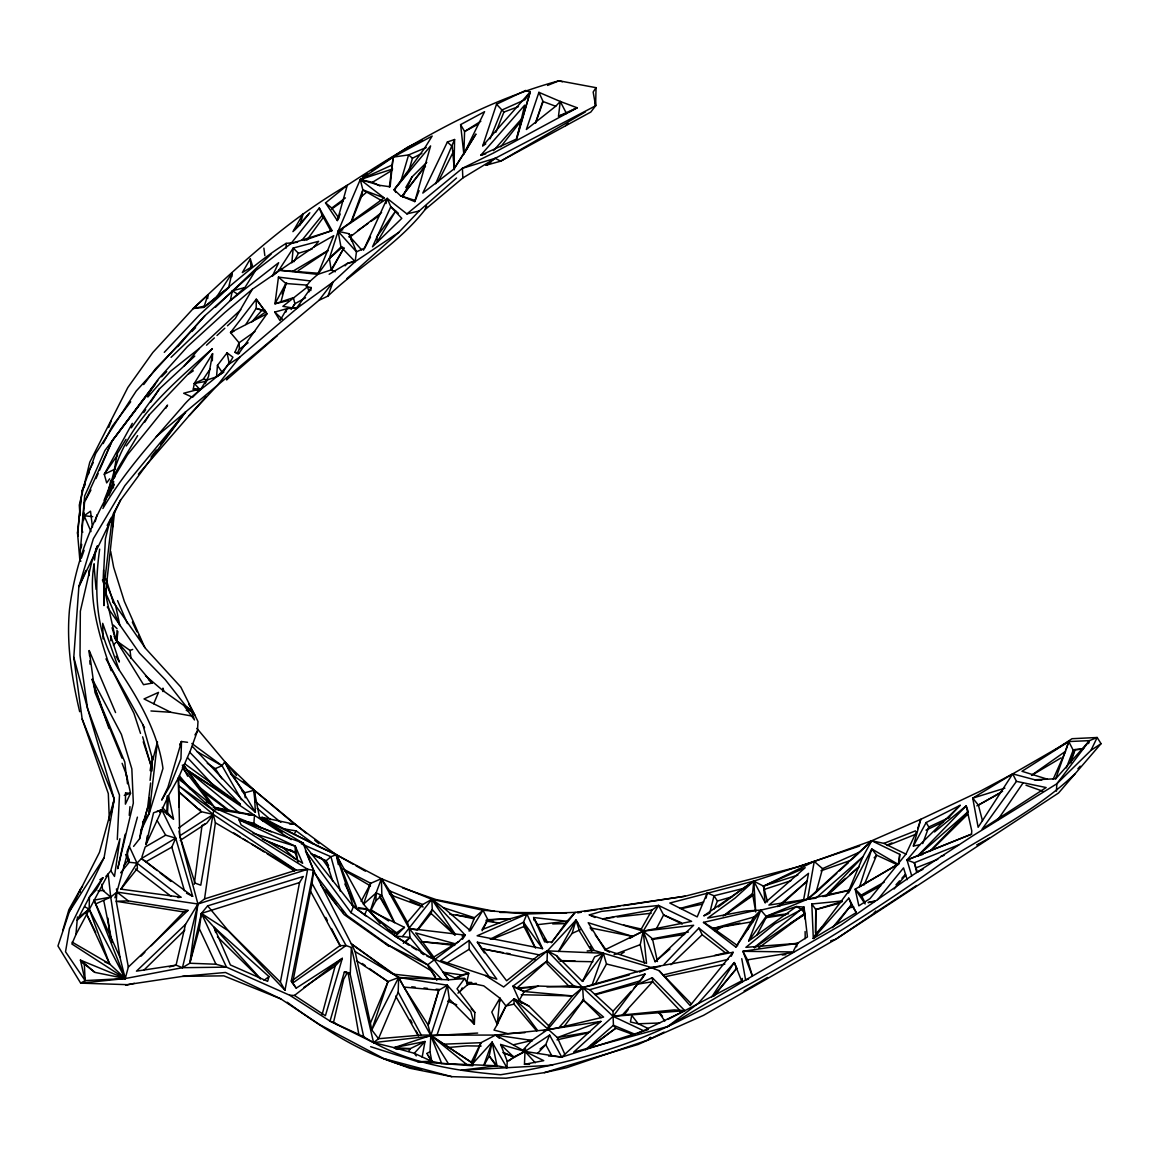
<?xml version="1.0" encoding="UTF-8"?>
<svg xmlns="http://www.w3.org/2000/svg" width="1159" height="1159" viewBox="0 0 1159 1159"><rect width="100%" height="100%" fill="white"/><g stroke="black" fill="none" stroke-linecap="round" stroke-linejoin="round"><path stroke-width="1.5" d="M811.793 903.991L813.314 938.457L815.748 933.98L815.806 909.482L811.793 903.991L842.129 900.949M162.941 691.532L162.955 688.142L163.868 691.372M152.785 756.523L150.076 780.398M231.901 276.624L231.93 273.22L216.994 296.429L203.868 307.367L193.292 308.497L152.785 352.524L127.838 387.497L89.779 462.195L79.29 505.078L79.971 515.697M536.646 1030.902L514.031 1004.143L514.06 998.812L529.026 1006.157L548.642 1025.729L547.512 1029.685L531.88 1040.434L522.492 1050.518L525.65 1049.054M577.906 923.115L575.98 920.145L547.396 950.873L546.961 963.665L569.243 986.526M178.935 807.012L178.399 777.979L190.409 750.597L197.45 730.967L197.986 721.506L180.804 687.041L145.715 648.605L112.829 601.55M297.168 859.196L295.212 852.618L295.299 846.186L238.971 819.732L241.101 824.875L302.658 863.296L295.299 846.186L253.111 833.263M112.409 515.972L104.296 584.759L103.977 605.606L103.571 570.011M112.988 526.621L113.147 516.074M166.91 813.864L167.171 796.001M815.443 932.763L815.806 909.482L842.376 901.572M121.738 648.461L116.813 641.086L117.016 630.424M454.589 139.515L453.98 168.968L422.818 193.075L447.388 141.977L454.589 139.515L435.654 183.759M88.968 575.617L89.069 570.373M371.213 909.685L375.951 900.659L376.124 892.937L381.398 878.71L336.182 854.69L259.558 817.674L254.183 790.221L224.687 761.898L222.035 765.737L215.284 768.605L207.302 763.303M595.089 98.964L595.596 105.802L495.241 158.29L486.128 165.215L500.63 161.188L590.815 112.061L595.596 105.802L596.059 87.678L559.015 80.782C482.448 101.384 413.183 142.224 347.265 185.266C290.011 218.414 241.101 263.238 193.292 308.497L203.897 306.28M151.945 770.967L152.409 756.769M179.906 744.6L181.499 741.528L180.949 758.725L170.228 785.512L161.709 800.101L167.91 787.309L181.499 741.528L187.526 742.311M456.53 178.008L419.138 210.996L398.783 232.365L355.147 261.615L332.952 282.159L319.073 300.253L185.541 412.01L124.795 485.722L93.343 538.732L78.87 586.686L73.785 657.327L87.519 708.294L114.248 799.116L99.471 852.343L69.395 911.597L57.95 945.99L80.681 983.136L125.215 978.544L182.441 967.693L189.815 963.245L215.951 964.23L226.483 967.142L289.736 995.262L330.025 1021.108L373.575 1042.636L378.486 1038.71L398.174 992.205L398.667 977.472L351.307 943.817L313.625 870.337L305.454 850.88L350.96 912.655L427.642 964.824L441.869 979.456L392.829 974.111M212.314 360.753L212.561 353.625L194.306 383.441L193.249 389.236L197.725 389.946M756.957 934.922L766.113 917.653L766.157 916.349L760.811 910.119L745.788 910.96L707.642 918.102L734.951 898.196L753.799 881.13L814.241 861.427L871.727 840.753L920.797 819.283L980.282 791.177L1012.705 773.879L1068.757 741.557L1089.489 740.63L1097.167 737.501L1101.05 743.658L1058.573 792.988L835.798 939.254L703.527 1015.342L638.029 1044.491L544.324 1072.654L506.005 1078.218L451.793 1076.653L409.649 1068.207L383.803 1058.587L319.942 1024.788L280.811 998.884L225.483 972.473L182.716 976.342L127.128 984.657L80.681 983.136L85.143 980.601L125.215 978.544L128.33 967.084L116.248 901.282L116.885 892.068L137.414 817.138M83.767 519.956L84.028 512.915M84.23 507.642L84.419 502.369L90.938 489.967M207.722 298.5L207.867 294.994L193.292 308.497M529.576 1064.208L524.462 1064.339L524.984 1051.43L549.598 1035.088L561.724 1057.109L648.2 1029.583M292.184 980.63L339.978 945.672L346.063 945.541L351.365 947.482L350.235 974.4L363.694 1036.74C404.723 1062.6 453.097 1070.771 500.659 1074.741C557.986 1065.527 614.835 1051.025 667.656 1026.57C763.723 979.934 855.458 924.65 942.426 862.731C987.381 834.306 1036.624 810.59 1075.262 773.589M457.935 993.176L467.845 984.411L464.629 978.515L457.037 988.786L474.842 1012.415L474.35 1024.237L449.33 999.13L447.345 985.222L398.667 977.472L355.161 951.611L351.307 943.817L391.394 973.067M552.64 1065.222L506.947 1067.7L497.008 1065.787L461.239 1070.235L506.947 1067.7L507.236 1061.267L500.63 1044.476L524.984 1051.43L561.724 1057.109L600.884 1021.427L547.512 1029.685L495.545 1035.074L421.268 1035.088L378.486 1038.71L371.793 1029.931L355.161 951.611M117.291 839.522L119.478 795.103L87.519 708.294L80.029 655.299L80.333 611.257L91.474 562.999L97.095 546.222M472.843 1065.787L441.651 1063.469L431.8 1061.34L430.003 1051.778L430.8 1035.465L447.345 985.222L470.8 1011.561L474.35 1024.237L470.974 1020.021M103.238 580.166L105.411 538.79L110.047 520.232M167.447 813.719L168.475 795.668L178.399 777.979L182.716 782.282M1056.414 791.148L1056.849 783.774L1089.489 740.63L1088.562 743.556M546.932 986.874L573.502 985.715L589.772 989.685L644.983 974.038L613.082 1016.356L573.691 1052.111L667.656 1026.57L745.628 979.978L840.912 925.114L911.698 875.784L907.004 860.021L971.546 834.161L971.778 830.902L966.186 805.882L934.516 831.959M114.625 511.336L105.498 593.843L115.654 639.565L143.513 684.679L152.307 683.086L115.654 639.565L112.061 627.787M261.543 827.975L253.879 823.18L254.502 815.299L186.744 769.793L183.991 765.838M499.659 1001.637L499.92 998.203L483.738 985.845L466.744 982.397L468.772 973.285L426.889 956.103M199.884 390.061L193.249 389.236L201.115 388.685L183.673 393.249L192.568 397.305L201.115 388.685L206.345 380.268L216.545 376.82L217.457 365.375L227.063 352.829L232.916 357.218C221.485 378.645 197.407 388.12 182.499 406.679C154.263 439.218 124.708 471.119 102.905 508.497M899.761 854.357L898.355 864.44L871.8 848.967L859.543 886.852L898.978 863.629L899.761 854.357L871.727 840.753L807.577 899.196L766.157 916.349L748.728 940.963L796.45 906.541L804.013 907.077L804.926 918.913M110.771 870.728L114.495 876.45L119.942 838.696L110.771 870.728L108.207 873.973L110.713 897.08L119.899 957.088L125.215 978.544L71.872 943.991L75.929 934.574L77.465 916.957M84.419 502.369L79.696 558.218L80.797 561.391M133.604 846.374L139.602 838.768L141.007 830.409L149.192 813.604L162.97 768.431C157.957 732.242 138.95 699.877 119.087 669.844C95.255 634.596 93.85 590.018 99.674 549.134M77.798 532.85L80.971 497.631M291.822 262.832L293.213 248.055L318.624 241.304L313.886 246.997L252.314 289.301L224.803 312.568L187.294 346.729L158.913 378.442L112.177 440.797L85.896 498.747M499.92 998.203L491.778 1012.082L497.254 1024.484L505.961 1005.969L499.92 998.203L497.254 1024.484L493.995 1030.09L507.845 1033.64L524.955 1032.669M797.841 875.103L763.506 886.157L753.799 881.13L755.711 911.988L752.539 893.589L753.799 881.13L669.801 903.035L697.196 916.885L707.207 892.981L714.016 895.777L717.421 901.05L714.19 908.96M395.943 192.423L394.147 189.772L424.484 148.381L432.177 136.052L393.162 157.102L390.119 186.787L379.659 185.31L360.261 179.558L338.095 231.322L329.388 258.414L317.783 274.379L310.351 280.942L306.121 286.36M289.736 995.262L294.473 995.451L325.404 1015.719L342.325 958.348L296.24 988.134L292.575 983.165L312.075 883.462L313.625 870.337L307.657 869.279L296.182 870.163L213.285 814.458L179.152 786.077L213.676 810.619L307.657 869.279L284.984 990.235L280.391 982.108L299.529 882.564L303.296 876.465L207.635 905.86L201.434 913.393L199.319 928.692L189.815 963.245L197.914 904.006L179.746 835.813L178.399 777.979L213.676 810.619L200.782 885.201L195.002 883.086L179.746 835.813L179.123 831.104M80.449 553.031L79.696 558.218L77.494 532.734L82.028 490.909L95.719 453.473L136.24 391.003L204.926 315.683L255.299 270.902L290.909 243.607L319.305 207.983L332.068 230.583L304.122 240.42M131.01 658.428L130.04 650.46L116.813 641.086L117.885 631.423M142.615 821.963L149.192 813.604L157.45 741.818L152.771 760.014L142.832 724.621L105.962 658.877M560.261 101.47L566.49 113.495L558.493 116.19L560.261 101.47L538.921 92.343L526.36 129.504L555.683 106.266L560.261 101.47L577.139 107.773L493.473 153.017L462.427 168.287L406.91 213.893L387.193 198.421L338.095 231.322L340.963 246.954L355.147 261.615L347.367 263.397L329.156 274.263M139.602 838.768L147.599 807.78L150.627 782.977M389.381 186.918L393.162 157.102L408.605 154.915L426.266 147.526M94.111 563.622C87.881 600.405 99.442 636.334 111.192 670.786M94.545 560.101L95.864 549.554M80.029 892.387L80.435 889.141L82.535 886.229M310.351 280.942L278.45 277.131L274.987 303.788L288.301 300.558M113.93 471.988L117.16 453.821L126.012 439.333M194.248 884.274L202.014 825.44L205.244 823.846M355.147 261.615L356.465 251.836L349.12 233.756L338.095 231.322L384.136 197.899L360.261 179.558L393.162 157.102M299.529 882.564L201.434 913.393L226.483 967.142L182.441 967.693L176.067 965.143L136.458 971.141L185.512 924.404L197.914 904.006L204.549 898.906L215.386 822.76L213.285 814.458L201.347 811.691L179.587 792.568M310.771 290.619L311.206 287.548L307.526 286.896L282.883 306.338L296.284 308.54M81.202 547.845L81.709 544.397M150.134 770.619L150.945 765.346L142.615 736.834M156.769 811.561L161.782 809.822L173.531 819.109L168.475 795.668L145.976 844.563L147.294 835.987M112.351 488.2L113.466 481.304L113.423 487.852M88.577 473.901L89.156 470.395L93.285 462.499M406.896 173.575L394.147 189.772L400.608 195.828L414.792 201.594L419.094 190.684M85.143 980.601L80.406 960.116L84.332 964.201L85.143 980.601L65.527 951.756L69.497 928.547L104.078 857.703L114.248 799.116L82.173 719.087L73.785 657.327M212.561 353.625L208.519 376.385L205.288 383.672M803.549 900.108L808.504 873.335L768.895 905.078L807.577 899.196L816.095 892.329L822.528 868.656L814.241 861.427L807.577 899.196L760.811 910.119L754.002 916.986L735.849 947.106L703.484 922.376L755.349 910.438M422.151 1057.196L425.005 1041.506L394.103 1047.664L373.575 1042.636L351.365 947.482M312.075 883.462L346.063 945.541L292.575 983.165L291.286 981.05L313.625 870.337L302.963 843.028L259.558 817.674L262.122 817.399L294.85 824.31L336.182 854.69L363.506 904.165L380.152 923.549M351.568 221.557L361.492 196.552L362.868 189.873L360.261 179.558L392.09 165.042M796.61 946.831L797.305 943.383L807.417 936.936L804.013 907.077L754.205 947.526M111.496 812.329L114.248 799.116M255.299 270.902L244.897 287.577L232.365 290.735L230.322 300.543L171.054 357.334M506.947 1067.7L492.111 1042.187L489.199 1056.037L484.042 1065.295M125.172 834.263L117.754 868.656L133.328 803.129L131.836 768.881L121.42 734.429L92.372 679.232M129.243 815.342L129.967 806.664M706.106 898.109L707.207 892.981M108.178 492.3L110.815 480.362M644.303 963.042L640.217 944.657L643.216 931.141L658.602 905.469L691.604 921.376L643.216 931.141L604.984 949.772L588.192 922.709L632.886 936.501L643.216 931.141L693.647 925.273L655.125 961.724L643.216 931.141L641.26 929.04L623.774 925.056M111.423 482.173C123.013 424.962 171.155 385.875 212.372 348.613L149.294 414.806L126.215 445.969M164.274 352.35L199.391 315.045L228.584 287.794L231.93 273.22M386.019 203.52L387.193 198.421L390.815 206.722L401.796 218.356L372.488 246.824L390.815 206.722L398.276 213.227M185.512 924.404L176.067 965.143L169.272 966.968M189.815 963.245L201.434 913.393L228.41 930.836L280.391 982.108M145.976 844.563L153.553 812.792L161.782 809.822L175.704 838.131L192.64 896.298L186.469 893.212M497.254 1024.484L498.211 1020.514M182.441 967.693L197.914 904.006L307.657 869.279M709.627 913.437L714.016 895.777L742.861 888.576L753.799 881.13L765.172 902.702L805.186 867.714L763.506 886.157L765.172 902.702M95.212 521.637L97.008 514.784M280.855 302.296L285.853 283.506L278.45 277.131M322.115 1014.574L335.139 966.099L342.325 958.348L294.473 995.451M913.364 846.041L926.157 822.528L960.13 805.317L919.855 844.737L913.364 846.041L920.797 819.283L917.667 828.642M337.341 220.587L347.265 185.266L325.534 202.897L337.341 220.587L340.224 213.995M285.94 312.003L286.881 308.7L298.008 307.497L332.952 282.159L327.91 296.096L319.073 300.253M215.719 932.575L214.169 927.403L268.989 976.588L267.628 981.34L230.395 964.954L214.169 927.403L201.434 913.393M485.766 143.933L482.738 145.802L496.53 104.238L525.621 90.445L530.228 91.88L516.697 139.066L524.636 105.194L480.724 155.306L485.693 153.872M409.026 170.17L412.459 158.247L421.89 153.379M429.047 1023.861L438.754 990.264L447.345 985.222M294.096 230.511L299.949 224.889L303.194 213.705L292.923 231.641L309.83 212.763M559.58 950.351L572.126 933.401L575.98 920.145L594.132 950.438L654.589 968.504M141.007 830.409L147.599 807.78M346.715 971.764L344.324 972.111L330.025 1021.108L363.694 1036.74M62.716 930.691L68.903 909.656L80.435 889.141M401.144 180.253L408.605 154.915L412.459 158.247M482.738 145.802L530.228 91.88L516.262 139.138L480.724 155.306M414.792 201.594L430.597 145.904L394.147 189.772M418.167 929.547L431.076 913.466L432.264 909.554L431.843 899.355L381.398 878.71L370.721 883.288L361.115 901.412M394.582 922.477L381.862 895.414L381.398 878.71L409.272 928.504L434.205 959.666L448.49 979.819L443.086 972.213L455.139 978.037L464.629 978.515L448.49 979.819L398.667 977.472L430.8 1035.465L472.944 1063.397L492.111 1042.187L497.008 1065.787L441.651 1063.469L430.8 1035.465L427.946 1024.73L438.754 990.264L403.854 987.077L398.667 977.472L388.033 981.557L369.924 1024.295M375.951 900.659L381.862 895.414L376.124 892.937L370.793 909.598L388.642 920.941M207.867 294.994L203.868 307.367C231.365 285.983 256.414 261.833 286.114 243.376L297.53 242.26M141.949 856.907L145.179 846.997L165.65 835.175L175.704 838.131L171.822 847.128L145.962 861.731L141.412 858.558L136.994 863.122L120.913 889.141L180.876 897.182L136.994 863.122L129.185 846.113L126.954 851.908L129.185 862.267L120.623 872.814M1066.121 749.641L1068.757 741.557L1073.205 750.163L1066.338 767.924M1070.757 762.839L1075.088 749.54L1082.042 749.265M535.922 121.637L542.586 101.804M373.575 1042.636L436.856 1035.407L449.33 999.13M114.9 897.776L116.885 892.068L116.48 888.895M535.559 123.187L543.107 101.557L538.921 92.343M81.391 558.116L84.129 550.322M1016.457 781.354L982.122 829.091L1046.142 787.555L1016.457 781.354L1012.705 773.879L978.138 827.28L972.734 798.145L1012.705 773.879L1034.712 779.761L1055.704 778.776L1068.757 741.557L1021.992 771.3L1047.403 779.196M573.502 985.715L546.99 961.043L512.93 986.164L516.827 988.192L538.327 986.034L582.644 987.555L591.974 985.324L603.346 953.249L547.396 950.873L539.181 954.871L506.599 980.789L477.363 942.195L539.181 954.871M95.733 550.887L97.515 545.875M483.781 1065.193L492.111 1042.187M922.738 843.593L928.765 827.019L949.714 817.298M350.8 222.716L362.868 189.873L384.136 197.899M848.504 893.038L871.8 848.967L876.653 855.183L897.732 864.947M108.7 427.483L111.163 421.065M426.396 206.302L425.165 209.504C398.131 244.332 359.391 266.121 327.91 296.096M282.144 294.198L286.621 282.81M748.728 940.963L760.811 910.119L735.849 947.106M104.093 500.384L114.408 474.35L137.631 435.61M495.951 132.169L503.904 112.075L518.479 106.614M469.091 931.155L474.466 917.725L482.984 910.235L526.925 913.987L575.197 912.379L685.143 896.211L798.029 866.831L859.659 846.027M549.598 1035.088L545.759 1044.65L537.457 1053.545M490.083 138.877L501.731 110.105L525.013 99.717L530.228 91.88M364.592 915.117L367.026 909.062L404.448 927.345L395.422 936.298L353.394 906.657L302.963 843.028L238.971 819.732M350.96 912.655L353.394 906.657L336.182 854.69L315.277 845.07M103.296 505.99L113.466 481.304M244.897 287.577L230.322 300.543L278.667 262.687L272.365 276.204L278.899 270.206L317.783 274.379L333.734 235.654L313.886 246.997M822.818 896.588L848.924 890.46L862.933 856.675L871.727 840.753L883.926 843.39L905.932 854.125L916.392 831.8M534.516 946.715L523.984 926.505L523.506 922.231L526.925 913.987L510.482 918.681L482.057 929.576L487.867 919.695L510.482 918.681L486.244 920.087M153.712 703.73L158.493 692.401L144.035 698.935L170.779 712.278L191.452 715.958M864.136 884.896L876.653 855.183L874.147 857.79M95.98 478.566L98.095 473.625M99.5 470.351L112.177 440.797L155.277 384.382M237.001 353.582L239.377 349.221L239.073 342.789L230.511 332.546L256.255 299.21L266.99 313.77L238.406 354.046L234.929 352.322L239.073 342.789L254.908 331.561M85.983 570.431L78.87 586.686L120.565 500.166L185.541 412.01L156.277 436.61M1053.212 779.138L1065.585 751.264L1032.191 774.777M1070.105 760.724L1075.088 749.54L1073.205 750.163L1083.694 748.511M387.193 198.421L363.506 250.199M461.021 990.496L462.195 987.874M402.738 197.276L411.967 176.965L426.787 162.332M731.271 956.233L733.082 952.278L651.17 967.649L582.644 987.555L572.532 995.914L548.642 1025.729M108.743 495.835L114.06 484.346C90.822 522.376 74.9 564.839 69.526 609.185C66.266 643.868 71.771 677.957 79.681 711.698M426.7 206.244L425.165 209.504L462.832 177.979L495.241 158.29L500.63 161.188L585.454 111.858M438.218 181.731L453.589 151.351M911.698 875.784L973.56 835.32L1056.849 783.774L1090.967 750.351L1097.167 737.501L1072.017 738.703L1054.168 750.467M179.935 744.73L181.499 741.528M471.09 1062.615L481.043 1042.68L495.545 1035.074L531.88 1040.434L513.509 1044.781M747.714 929.518L749.294 926.389M750.858 923.245L754.002 916.986L713.364 928.417L703.484 922.376M793.553 950.844L797.305 943.383L745.889 947.352L774.791 923.911L801.55 909.424L804.839 913.524L758.855 947.772M82.028 490.909L85.288 484.505M398.667 977.472L371.793 1029.931L388.033 981.557L356.972 960.999M482.13 930.764L487.867 919.695L482.984 910.235L431.843 899.355L422.644 904.542L407.432 922.361L409.272 928.504L409.953 937.414L423.962 954.668L420.949 952.741M75.929 934.574L108.207 873.973L105.875 876.407M370.503 237.03L364.766 248.026L356.465 251.836L338.095 231.322L342.76 229.743M103.194 443.564L112.278 426.193L130.692 401.782M656.124 929.257L663.6 914.973L658.602 905.469L601.535 911.38L589.337 914.9L595.016 917.508M165.896 408.214L167.548 405.085L127.533 454.719L112.988 479.261L115.234 476.494M107.164 525.418L111.351 517.522M113.017 514.364L120.565 500.166M498.978 1019.065L505.961 1005.969L514.06 998.812L557.349 1037.566L564.708 1053.98M293.835 261.833L298.457 253.27L312.177 249.011M95.617 549.989L97.197 547.077M102.89 877.711L96.168 889.953L89.446 897.052L77.175 920.26L89.156 909.076L89.446 897.052L102.89 877.711L99.891 879.724M538.327 986.034L524.143 991.539L519.275 1000.405L521.68 1003.086M132.285 423.354L104.281 474.248L106.671 482.883L109.699 478.826M558.377 951.597L575.98 920.145L579.616 931.329L591.713 951.351M595.103 984.295L606.49 964.013L603.346 953.249L594.639 956.856L582.47 981.383L556.552 955.653L547.396 950.873L503.672 986.975L485.317 975.458L440.594 960.666L469.091 940.456L496.805 979.138L485.317 975.458M227.454 325.809L235.291 318.537L252.314 289.301M331.286 270.525L344.006 247.968M347.077 973.082L343.716 979.051L333.589 1022.108L337.979 1025.193M641.26 929.04L652.053 909.96L658.602 905.469M250.33 258.848L242.347 272.539L252.648 266.338L250.33 258.848L251.025 267.323M343.832 248.113L331.155 269.888L317.783 274.379M408.649 1051.459L410.272 1048.649L425.005 1041.506L414.27 1053.299L394.103 1047.664L430.8 1035.465L472.944 1063.397L481.043 1042.68L443.998 1044.172M405.809 187.468L411.967 176.965M377.327 241.623L395.625 211.068L376.675 236.929L377.53 242.245M467.57 147.773L453.98 168.968L475.958 134.024L463.832 153.944L460.601 124.621L484.578 111.67L463.832 153.944L464.6 131.518L460.601 124.621M228.41 376.849L226.541 379.906L277.363 335.617M147.106 396.088L152.727 386.932M144.759 422.18L149.294 414.806M482.984 910.235L470.409 930.706L443.433 907.685L431.843 899.355L402.434 936.602L395.422 936.298L367.026 909.062L358.363 907.598M641.651 979.341L644.983 974.038M194.929 734.893L197.45 730.967M245.795 324.506L256.211 308.323L256.255 299.21L266.99 313.77L230.511 332.546L233.857 331.271M292.054 308.178L294.908 303.745L305.556 297.776M69.395 911.597L104.078 857.703M318.971 273.307L278.899 270.206L293.213 248.055L298.457 253.27M711.785 996.914L734.284 962.535L736.747 968.272L713.915 996.132M291.112 309.511L294.908 303.745L293.386 297.689L274.987 303.788L285.853 283.506L307.352 285.143M143.73 412.59L145.686 409.62M150.612 402.202L159.478 388.83L194.77 356.103M596.059 87.678L593.162 92.025L595.596 105.802M293.85 834.48L296.226 830.916L313.915 844.071M462.455 939.268L465.208 935.154L431.843 899.355L455.458 934.516M199.638 389.25L194.306 383.441L203.144 379.355L210.141 369.055M218.022 375.806L222.427 372.763L229.134 362.854L227.063 352.829M997.885 819.703L1022.817 783.339M117.552 455.067L104.281 474.248L115.205 469.033M297.269 307.149L311.206 287.548M584.469 978.573L582.47 981.383L603.346 953.249M131.286 427.816L159.478 388.83M306.961 240.029L323.897 216.617M551.438 942.731L567.041 921.26L575.197 912.379L551.901 941.977L544.658 941.876L533.618 917.522L567.041 921.26L536.805 924.752M564.216 1026.454L583.455 1000.203L582.644 987.555L547.396 950.873M898.978 863.629L855.183 889.185L858.848 905.845L870.018 898.631L905.932 854.125M836.986 923.578L851.372 904.802L848.794 898.138L813.314 938.457L856.168 912.669L848.794 898.138M623.89 1015.298L628.135 1009.648M813.314 938.457L849.619 890.011L807.577 899.196L815.849 898.225L862.933 856.675L825.107 896.573M143.702 384.542L155.61 368.736L183.108 340.5M157.74 380.558L104.947 450.474L84.665 495.936L81.753 528.939L82.738 532.329M425.049 165.867L402.535 195.509L425.483 166.215M151.047 457.11L156.436 450.054M160.753 444.419L185.541 412.01M520.521 121.637L500.746 146.787M298.008 307.497L239.768 357.131L217.356 385.411L189.221 415.53L138.414 474.161M120.913 889.141L137.399 868.41L136.994 863.122L129.185 862.267L125.592 854.487M581.543 1001.825L583.788 999M471.438 1062.76L473.654 1059.978M123.622 865.932L129.084 859.138L129.185 862.267M733.082 952.278L690.141 1005.621L659.109 970.663L651.17 967.649L639.42 972.097M301.963 240.203L322.202 215.284L319.305 207.983M877.624 899.732L903.542 867.874L907.178 879.71M299.949 224.889L308.729 214.111M159.667 812.401L161.782 809.822M832.437 927.664L851.372 904.802L856.066 911.959M830.699 940.847L835.798 939.254L873.466 913.799L875.769 911.046M894.14 888.982L905.628 875.204M543.078 1030.786L547.512 1029.685L582.644 987.555L613.082 1016.356L643.52 1030.699L684.839 1010.662L741.601 980.92L734.284 962.535L698.558 1003.086L667.656 1026.57M716.103 992.857L736.747 968.272M958.826 844.795L914.335 862.76L907.004 860.021L919.855 844.737M184.122 366.186L199.247 348.482L240.782 309.728M251.662 322.101L262.108 309.96L265.266 310.322M177.66 346.57L204.926 315.683M147.787 397.03L170.474 371.315L199.247 348.482M493.502 150.641L521.579 118.855M650.431 1037.262L648.026 1039.971L566.679 1067.7L544.324 1072.654M1055.704 778.776L1089.489 740.63M189.221 415.53L206.186 396.508M113.437 645.143L115.726 642.579M560.579 1027.28L603.578 1017.066L583.455 1000.203L558.855 1027.685L547.512 1029.685M815.748 933.98L821.745 927.301M895.979 884.824L899.558 880.84M901.934 878.174L905.512 874.19M1077.856 768.765L1080.217 766.157M632.742 1034.408L615.762 1028.221L613.444 1025.266L613.082 1016.356L613.068 1011.199L631.162 991.278M633.567 988.627L638.392 983.325M652.285 977.689L684.839 1010.662L613.082 1016.356L622.354 1015.009L652.647 981.687L652.285 977.689L638.29 984.063L652.647 981.687L680.217 1010.793M402.434 936.602L409.953 937.414L405.679 942.035L407.881 944.657M947.917 818.283L960.13 805.317M345.063 265.817L347.367 263.397L355.002 260.847M664.165 964.274L698.891 928.084L728.576 952.032L714.567 955.465M141.079 956.146L144.846 952.249M151.119 945.758L183.774 911.959L188.033 910.394L128.301 900.876L116.248 901.282L183.774 911.959M929.59 851.517L968.214 811.59L966.186 805.882L917.638 855.95L922.81 854.429M191.858 331.517L195.596 327.664M215.588 307.121L271.163 254.082M161.579 376.733L166.679 371.619M335.342 271.771L331.155 269.888L329.388 258.414L340.963 246.954M931.039 850.605L967.722 814.255M313.423 871.872L347.092 915.552L388.613 945.309L427.642 964.824L458.66 941.615L465.208 935.154L409.272 928.504L417.095 930.141L432.264 909.554L455.038 934.791M143.817 970.199L184.846 930.025M807.157 881.086L779.717 906.063M297.544 307.338L300.051 304.904M670.844 964.752L702.18 934.734L698.891 928.084M871.727 840.753L860.108 851.865L822.528 868.656M128.33 967.084L188.033 910.394M206.534 345.194L214.372 337.921M216.994 335.502L224.832 328.229M816.095 892.329L836.812 873.292M839.391 870.916L848.46 862.586M852.343 859.007L858.805 853.053M572.532 995.914L524.143 991.539L516.827 988.192L546.99 961.043M827.062 895.733L859.297 866.642M346.744 278.711L398.783 232.365M565.592 125.65L568.2 123.347M376.124 892.937L363.506 904.165L370.721 883.288L342.977 868.902M403.303 943.325L409.953 937.414M917.638 855.95L968.214 811.59M585.44 1049.75L613.444 1025.266L635.016 1034.277M827.845 893.908L845.548 878.421M849.634 874.842L857.805 867.685M329.388 258.414L342.586 246.91M777.588 906.599L807.388 880.927M655.125 961.724L669.916 949.047M361.492 196.552L366.592 192.22M311.409 854.255L326.041 860.862L330.952 856.733L336.182 854.69L340.717 864.165M650.779 1037.653L648.026 1039.971L664.107 1032.104M590.974 1045.505L593.77 1043.216M197.914 904.006L116.885 892.068L110.713 897.08L96.211 903.687M508.931 1060.876L513.698 1057.008L524.984 1051.43L527.867 1052.763M79.928 916.494L89.156 909.076L125.215 978.544L94.821 972.372L81.782 961.898M381.601 212.546L350.148 236.929L361.709 249.967M723.057 916.059L752.539 893.589M264.049 980.34L268.989 976.588M540.051 1048.982L545.759 1044.65L551.945 1056.023L561.724 1057.109M590.047 1047.62L615.762 1028.221L588.598 1048.04M718.29 906.946L742.861 888.576M325.534 202.897L331.793 208.04L345.425 197.899M228.584 287.794L216.994 296.429L220.282 295.052M239.377 349.221L248.084 342.774M252.227 321.391L265.701 311.887L256.211 308.323L260.63 309.554M216.545 376.82L223.846 372.039M178.703 827.961L201.347 811.691L179.631 792.495M90.996 531.59L84.158 515.726L90.532 511.191L92.459 527.244M724.65 915.349L753.35 895.139M331.517 209.113L343.339 200.811M753.799 881.13L703.73 915.856L708.149 914.045M348.729 236.813L351.684 234.755M357.609 230.655L367.968 223.47M370.938 221.412L378.341 216.284M394.031 934.531L404.448 927.345M303.788 987.497L335.139 966.099M754.379 947.758L804.839 913.524M861.514 896.11L864.44 894.111M298.269 270.612L327.954 250.793M188.83 373.821L193.336 370.822M457.153 977.877L461.572 974.936L468.772 973.285L455.139 978.037M1090.967 750.351L1101.05 743.658M362.55 176.776L367.084 173.807M371.619 170.837L407.852 147.063L422.383 140.311M873.466 913.799L916.552 885.534M180.282 840.376L206.867 823.064L213.285 814.458L179.746 835.813M228.41 364.477L239.768 357.131M976.994 844.897L989.279 838.087M480.84 121.26L464.6 131.518L478.493 123.984M744.179 900.543L753.133 894.878M446.548 963.361L469.163 949.279L469.091 940.456M408.939 945.005L395.422 936.298L434.205 959.666L433.799 957.044L458.66 941.615M629.917 938.326L632.886 936.501L590.134 927.837L592.191 930.677M790.496 923.332L804.245 914.886M392.655 168.982L360.261 179.558L372.445 182.311L391.626 170.576M715.291 931.039L722.535 926.693L713.364 928.417L737.66 945.715M767.49 977.486L744.15 990.945M175.704 838.131L141.412 858.558L192.64 896.298M1031.51 775.443L1061.079 757.87M292.43 271.467L327.939 250.518M982.499 820.891L978.413 805.157L1002.593 791.249M865.15 903.948L855.183 889.185L861.209 895.125L884.245 882.129M507.236 1061.267L524.984 1051.43L543.745 1060.659L524.462 1064.339M861.731 896.356L880.666 885.896M976.878 805.867L1000.304 793.002M569.533 111.858L577.139 107.773L558.493 116.19M621.021 953.871L624.179 952.176M426.787 1053.444L430.003 1051.778M667.903 1019.427L684.839 1010.662L674.132 1009.924L622.354 1015.009M490.214 939.196L523.506 922.231L542.557 948.656L477.131 935.777L526.925 913.987L542.557 948.656M922.999 869.308L916.682 872.466L914.335 862.76L917.479 872.321M486.128 165.215L490.952 162.84M814.241 861.427L763.506 886.157L767.49 901.89M213.676 810.619L216.125 809.446L254.502 815.299L291.228 839.623M926.012 830.163L943.513 821.847M887.099 845.157L891.894 842.897M572.126 933.401L580.137 929.793M907.004 860.021L971.546 834.161M637.841 1033.075L643.52 1030.699M547.541 85.418L559.015 80.782L562.39 81.767M887.49 845.563L914.292 834.842M883.926 843.39L915.48 830.858M492.227 939.109L523.984 926.505M916.436 867.685L937.819 859.283M130.04 650.46L132.691 649.431M614.111 954.639L640.217 944.657M600.884 1021.427L557.349 1037.566L590.047 1032.003M820.949 870.815L850.923 860.311M124.259 795.378L130.532 793.263L126.505 774.951L122.115 763.317M764.114 889.46L790.873 880.739M278.899 270.206L282.057 269.192M977.167 844.839L980.427 843.781M748.569 979.036L745.628 979.978L741.76 958.681M290.909 243.607L332.068 230.583M940.702 856.458L944.063 855.4M204.549 898.906L296.182 870.163L215.386 822.76M1004.896 788.149L972.734 798.145L978.413 805.157M495.241 158.29L462.427 168.287L462.832 177.979M594.77 994.306L640.811 980.659M462.093 936.066L465.208 935.154M717.421 901.05L732.126 896.762M274.726 312.104L286.881 308.7L280 320.637L274.726 312.104L282.332 319.102M591.974 985.324L629.25 974.936M289.446 823.962L294.85 824.31L254.183 790.221L244.636 792.814L241.898 790.757M679.811 908.482L703.658 901.992M815.516 909.728L839.623 903.209M595.262 994.799L638.363 983.194M875.204 900.862L868.033 902.586L874.799 901.412M659.109 970.663L663.209 974.965L728.287 959.304M406.91 213.893L419.138 210.996M505.961 1005.969L514.031 1004.143M125.621 985.28L134.357 983.325M556.986 1039.84L588.236 1032.872M681.564 908.598L702.137 904.223M665.237 976.66L724.868 964.1M724.288 926.331L739.964 923.071M589.337 914.9L643.216 931.141L652.459 938.761L688.374 932.068M94.821 972.372L80.406 960.116L125.215 978.544L94.038 900.137L110.713 897.08L102.716 890.257L101.717 884.259M848.62 907.932L853.763 906.99M602.796 918.826L652.053 909.96M194.306 383.441L206.563 381.311M713.364 928.417L753.263 921.608M795.045 943.977L798.464 943.412M797.305 943.383L742.919 951.307L747.541 959.84L791.988 952.568M177.993 897.631L180.876 897.182M580.978 912.09L577.443 912.626L581.05 912.336M584.498 911.554L596.856 909.67M600.391 909.134L619.819 906.164M623.339 905.628L685.143 896.211M651.546 939.572L684.694 934.473M467.352 984.643L476.277 983.296M766.113 917.653L785.57 914.784M651.17 967.649L660.036 966.476M97.993 890.865L103.962 890.373M788.555 913.741L766.157 916.349L796.45 906.541L801.55 909.424M606.49 918.174L613.633 917.392M617.211 917.001L651.17 913.263M572.416 995.914L521.26 994.712M782.166 955.002L785.759 954.668M447.794 1047.548L466.802 1045.867L481.159 1046.055M490.098 1066.309L497.008 1065.787L489.199 1056.037L496.385 1066.266M587.149 950.959L594.132 950.438M528.374 1040.666L531.88 1040.434M436.856 1035.407L477.653 1033.06M528.678 1041.057L532.198 1040.883M516.827 988.192L530.996 987.569M659.703 1022.977L638.232 1023.788L630.438 1021.977L631.742 1015.385L638.232 1023.788L648.316 1028.54M395.798 1049.098L410.272 1048.649L394.103 1047.664M370.634 1046.693L417.762 1061.702L431.8 1061.34L427.149 1053.908M552.713 923.911L565.302 923.651M182.716 976.342L223.861 975.849L280.811 998.884M548.569 1056.037L551.945 1056.023M499.978 912.437L566.664 912.843M471.713 982.426L466.744 982.397L467.845 984.411M793.785 951.959L742.919 951.307L752.365 975.979L747.541 959.84M560.826 960.623L574.965 960.883M559.913 961.13L592.959 961.724M186.295 710.481L191.278 710.655L194.495 719.956L183.774 705.396L163.071 690.677L145.498 675.755M367.026 909.062L356.364 908.613L365.867 915.929M1034.712 779.761L1041.811 780.166M247.939 814.893L254.502 815.299L213.068 807.041L226.396 810.547M150.96 710.974L170.779 712.278M203.144 379.355L206.621 379.601M417.762 1061.702L441.651 1063.469M421.311 941.716L455.212 944.469M486.403 920.84L493.56 921.463M411.72 986.802L415.226 987.149M423.948 987.99L427.439 988.337M436.175 989.178L439.667 989.525M84.158 515.726L92.72 516.668M422.542 941.774L454.632 945.425M421.644 1069.858C371.865 1060.253 327.562 1031.872 287.171 1002.216M449.88 914.234L474.466 917.725L443.433 907.685M486.157 921.115L499.79 923.086M461.572 974.936L443.086 972.213L445.983 974.082M283.955 828.902L296.226 830.916M482.158 948.96L503.093 952.582M506.584 953.176L510.061 953.785M234.929 352.322L239.435 353.176M245.201 821.441L253.879 823.18M494.792 911.394L435.885 899.529L402.622 887.924M477.363 942.195L481.449 948.584L535.067 959.666M456.298 914.958L473.973 918.826M299.544 842.216L302.963 843.028M606.49 964.013L637.682 971.677M383.803 1058.587L451.793 1076.653M455.328 943.817L415.69 932.952L433.799 957.044M400.608 195.828L414.98 200.406M1025.976 785.208L1042.883 791.22M423.151 906.99L394.002 896.226L389.395 893.575M543.107 101.557L555.683 106.266M344.324 972.111L350.235 974.4L348.685 972.531M214.082 807.837L271.307 831.814M198.754 809.069L200.304 809.677M447.606 1001.159L456.718 1004.752M504.788 1053.183L514.567 1057.051M268.946 842.042L295.212 852.618L290.561 849.866M262.427 839.087L295.212 852.618M502.832 1052.531L513.698 1057.008L500.63 1044.476M104.745 961.941L109.598 963.94L125.215 978.544M381.398 878.71L389.772 890.938L422.644 904.542M301.282 843.81L330.952 856.733L340.485 891.372M409.924 900.92L419.79 905.208M681.26 922.68L663.6 914.973L682.26 924.056M387.628 929.504L397.436 933.835M431.8 1061.34L414.27 1053.299L416.255 1055.907M311.047 853.632L326.041 860.862L328.591 865.614M524.143 991.539L512.93 986.164L519.275 1000.405L529.026 1006.157M372.445 182.311L379.949 185.933M206.186 801.869L210.677 804.056L182.369 767.432M355.132 906.555L352.133 905.063L353.394 906.657M84.636 906.787L89.156 909.076L109.598 963.94L72.133 942.122M313.712 844.259L262.122 817.399L268.236 821.036M609.547 952.205L604.984 949.772L646.534 963.346L643.216 931.141M314.364 854.676L322.274 859.007L329.547 869.264M197.131 751.713L222.035 765.737L241.42 799.739M329.272 850.648L352.829 864.02M355.972 865.802L365.389 871.148M362.868 189.873L382.47 201.13M344.484 870.626L370.503 885.94M388.613 945.309L431.409 970.894L435.552 976.791M233.872 832.959L239.927 836.755M242.955 838.652L247.504 841.506M252.039 844.346L264.151 851.937M267.193 853.835L294.444 870.902M411.938 946.932L416.443 949.844M203.955 794.147L186.744 769.793L240.377 804.418L189.656 752.162M282.086 832.365L259.558 817.674L263.47 821.383M232.365 290.735L237.914 294.372M222.6 792.568L240.377 804.418L184.629 763.709M254.183 790.221L255.386 812.271L224.687 761.898L230.829 773.806L254.183 790.221L254.748 798.16M362.245 963.462L365.128 965.505M369.446 968.576L388.193 981.876M374.719 917.044L397.638 933.531M319.435 856.95L322.274 859.007M191.872 743.484L222.035 765.737M202.796 791.626L228.83 810.894M135.487 868.989L170.851 896.139M116.885 892.068L128.301 900.876M702.18 934.734L725.491 952.828M197.131 785.396L229.308 810.634M145.962 861.731L157.102 870.51M159.884 872.698L171.01 881.477M178.399 777.979L210.677 804.056M467.656 1065.251L430.8 1035.465L448.287 1063.556M254.98 801.333L280.869 822.383M186.744 769.793L239.971 813.328M107.28 606.997L139.515 653.183L165.172 679.565L186.179 706.439L191.278 710.655M243.347 781.166L306.512 833.451M314.755 840.261L318.884 843.68M257.168 808.374L270.598 819.688M499.442 1038.334L495.545 1035.074L524.984 1051.43L535.27 1062.789M255.386 812.271L247.099 804.897L192.394 746.425M148.424 679.58L152.307 683.086M503.904 112.075L496.53 104.238M431.076 913.466L454.792 935.038M589.772 989.685L613.068 1011.199M281.854 846.548L295.096 858.891M385.194 942.76L389.105 946.41L344.151 914.61L320.855 884.954M447.388 141.977L452.256 146.541L454.314 169.779M446.476 926.07L454.386 933.473M113.35 625.107L117.045 628.642M217.428 936.805L260.297 978.804M583.455 1000.203L601.057 1017.66M186.179 706.439L194.857 715.031L188.729 704.165M471.206 1008.794L474.842 1012.415M663.209 974.965L691.329 1003.868M162.274 807.417L173.531 819.109M662.499 1016.211L658.805 1012.358L664.831 1021.021M284.984 990.235L228.41 930.836L207.635 905.86M187.599 757.74L216.849 789.018M214.169 927.403L260.442 978.645M196.914 728.388L236.479 775.472M179.37 775.719L190.511 789.322M514.06 998.812L537.573 1030.452M183.484 764.882L216.125 809.446M469.163 949.279L490.243 978.167M595.291 934.951L605.606 949.192M230.829 773.806L244.636 792.814L245.259 797.754M325.94 889.967L336.458 904.643M209.011 801.318L212.054 805.606M331.793 208.04L338.921 218.196M291.286 981.05L296.24 988.134M544.237 938.225L547.309 942.644M481.449 948.584L484.404 952.959M217.457 365.375L222.427 372.763M179.558 778.326L181.543 781.311M215.284 768.605L221.934 778.761M403.854 987.077L427.946 1024.73M428.193 1055.516L432.046 1061.586M431.409 970.894L427.642 964.824L436.798 980.326M556.552 955.653L559.073 959.753M379.79 896.284L386.367 906.975M114.133 636.523L116.813 641.086M926.157 822.528L928.765 827.019M157.146 820.529L165.65 835.175M116.088 656.298L119.377 662.021L110.612 635.668L110.844 640.826M395.683 996.088L418.356 1035.972M379.457 896.356L394.335 922.578M389.772 890.938L407.432 922.361M547.599 942.47L533.618 917.522L534.183 920.492M142.832 724.621L144.513 727.62M322.202 215.284L331.112 231.438M310.25 890.749L339.978 945.672M398.174 992.205L421.268 1035.088M182.803 766.867L187.686 776.226M410.445 1019.877L412.068 1023.049M416.139 1030.988L417.776 1034.161M325.751 917.392L327.374 920.565M331.46 928.504L340.427 945.961M344.86 884.013L356.639 907.309L336.182 854.69L338.37 864.643M108.164 662.325L133.922 713.234L140.514 733.401M861.209 895.125L864.918 902.484M95.733 932.459L86.215 913.292L109.598 963.94M590.119 946.454L591.641 949.612M132.343 622.151L136.95 631.814M138.486 635.031L141.557 641.478M199.319 928.692L215.951 964.23M523.506 922.231L535.501 948.091M341.977 909.858L343.426 913.017M94.038 900.137L119.899 957.088M144.832 647.649L124.332 601.362L113.64 567.258L110.67 551.336M182.311 765.143L184.933 771.242M117.566 600.637L127.432 623.571M89.518 655.69L89.229 650.59L115.567 712.568M105.86 582.948L115.668 605.766L119.884 625.57L106.222 594.147L106.034 588.844M121.999 758.116L94.98 692.387L89.229 650.59M102.412 579.964L104.296 584.759M108.96 728.446L93.546 684.607M91.894 679.391L101.978 707.526L124.795 761.999L126.345 776.284M119.087 669.844L102.702 623.339L103.079 638.928M82.173 719.087L108.323 793.625L109.352 820.442M349.12 233.756L351.757 241.289M326.041 860.862L332.836 881.391M143.252 741.803L150.945 765.346M307.526 286.896L309.076 291.894M106.092 579.152L113.321 602.637M171.822 847.128L184.44 890.764M652.459 938.761L657.443 961.506M77.494 532.734L78.247 536.226M103.817 900.891L112.09 942.586M348.222 973.357L358.971 1035.262M295.299 846.186L297.863 862.209M263.875 248.098L264.832 255.632M107.932 918.131L110.221 937.501M126.505 774.951L127.476 783.759M93.966 564.636L96.067 589.351M89.823 660.789L90.011 664.179M286.114 243.376L286.23 247.997M148.874 797.667L149.192 813.604M805.114 931.503L805.23 938.689M742.267 978.399L742.311 981.702M125.534 792.973L125.404 804.158L130.532 793.263L125.534 792.973"/></g></svg>
